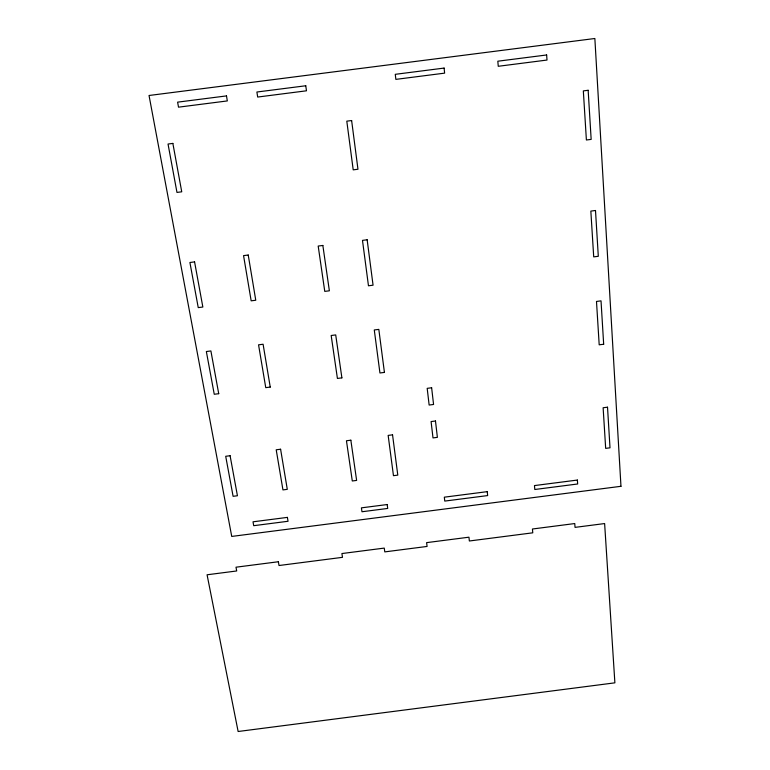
<?xml version="1.0" encoding="UTF-8"?>
<svg xmlns="http://www.w3.org/2000/svg" width="770" height="770" viewBox="0 0 770 770"><rect width="100%" height="100%" fill="white"/><g stroke="black" fill="none" stroke-linecap="round" stroke-linejoin="round"><path stroke-width="1.16" d="M218.728 393.691L214.252 394.269L206.35 351.524L210.893 350.947L218.728 393.691M270.241 387.079L265.756 387.647L258.556 344.825L263.099 344.238L270.241 387.079M341.89 377.868L337.414 378.445L331.177 335.499L335.71 334.921L341.89 377.868M384.423 372.411L379.937 372.978L374.278 329.964L378.821 329.387L384.423 372.411M603.67 344.238L599.195 344.816L596.49 301.445L601.024 300.858L603.67 344.238M431.633 387.772L427.186 388.35L429.14 405.039L433.568 404.471L431.633 387.772M435.483 420.998L431.084 421.565L433 437.909L437.379 437.35L435.483 420.998M230.095 455.725L225.706 456.292L233.098 496.313L237.43 495.755L230.095 455.725M280.598 449.237L276.209 449.796L282.946 489.903L287.287 489.345L280.598 449.237M350.851 440.199L346.452 440.767L352.294 480.981L356.625 480.422L350.851 440.199M392.546 434.838L388.157 435.406L393.46 475.677L397.792 475.119L392.546 434.838M607.52 407.195L603.131 407.753L605.672 448.371L610.004 447.813L607.52 407.195M287.393 517.382L253.022 521.81L253.715 525.689L288.038 521.271L287.393 517.382M387.185 504.543L361.419 507.853L361.977 511.752L387.714 508.441L387.185 504.543M487.246 491.655L444.319 497.179L444.771 501.087L487.651 495.572L487.246 491.655M577.375 480.057L534.467 485.581L534.803 489.499L577.664 483.983L577.375 480.057M620.966 486.303L231.731 536.43L149.034 95.49L594.854 38.5L620.966 486.303M278.365 561.744L235.995 567.201L236.698 570.965L207.072 574.786L238.132 731.5L614.884 682.836L604.623 523.562L575.046 527.373L574.757 523.552L532.436 529.009L532.773 532.821L469.363 540.992L468.949 537.191L426.609 542.638L427.081 546.44L384.788 551.888L384.259 548.096L341.909 553.553L342.486 557.336L279.019 565.517L278.365 561.744M226.495 95.904L177.61 102.15L178.515 107.165L227.323 100.928L226.495 95.904M305.767 85.768L256.891 92.015L257.681 97.049L306.479 90.802L305.767 85.768M444.107 68.078L395.27 74.324L395.857 79.377L444.627 73.14L444.107 68.078M546.642 54.968L497.824 61.205L498.257 66.287L547.008 60.05L546.642 54.968M172.865 143.412L168.033 144.028L176.975 192.423L181.739 191.807L172.865 143.412M351.63 120.543L346.798 121.159L353.209 169.852L357.963 169.246L351.63 120.543M588.155 90.282L583.333 90.898L586.394 139.996L591.158 139.389L588.155 90.282M194.579 261.896L189.911 262.493L198.246 307.615L202.847 307.028L194.579 261.896M248.229 255.024L243.561 255.621L251.164 300.829L255.765 300.242L248.229 255.024M322.851 245.457L318.193 246.053L324.767 291.387L329.368 290.8L322.851 245.457M367.146 239.778L362.487 240.375L368.464 285.786L373.065 285.189L367.146 239.778M595.499 210.499L590.84 211.095L593.709 256.882L598.3 256.294L595.499 210.499"/></g></svg>
